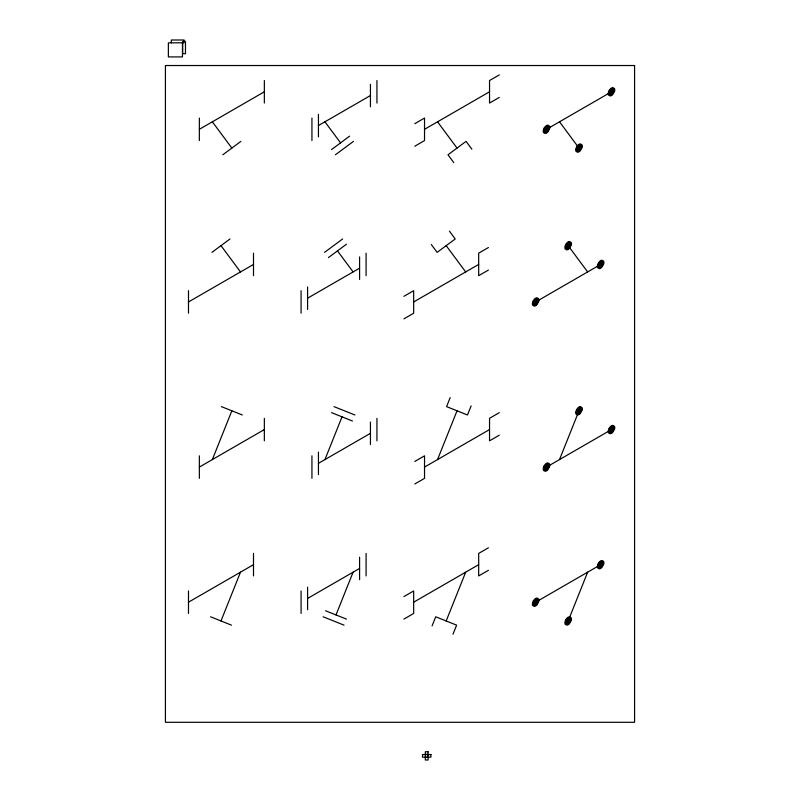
<?xml version="1.0" encoding="UTF-8"?>
<svg xmlns="http://www.w3.org/2000/svg" width="800" height="800" viewBox="0 0 800 800"><rect width="100%" height="100%" fill="white"/><g stroke="black" fill="none" stroke-linecap="round" stroke-linejoin="round"><path stroke-width="1.2" d="M212.35 459.59L231.85 410.8M220.99 620.97L240.49 572.18M324.94 459.59L342.03 416.83M336 614.93L353.09 572.18M450.2 397.57L446.58 406.62L467.49 414.98L471.11 405.92M437.53 459.59L457.03 410.8M432.1 625.85L435.72 616.79L456.63 625.15L453.01 634.2M446.18 620.97L465.68 572.18M559.51 459.59L579.01 410.8M568.15 620.97L587.65 572.18M222.81 154.79L240.89 141.37M331.53 149.57L349.61 136.15M335.4 154.79L353.48 141.37M211.95 252.37L230.03 238.95M324.54 252.37L342.63 238.95M328.42 257.59L346.5 244.17M199.35 129.32L264.35 91.79M318.44 125.56L370.44 95.54M414.78 123.69L424.53 118.06L424.53 140.58L414.78 146.21M499.29 74.9L489.54 80.53L489.54 103.05L499.29 97.42M424.53 129.32L489.54 91.79M188.49 301.96L253.5 264.43M546.5 129.32L611.51 91.79M307.58 298.21L359.59 268.18M403.92 296.33L413.67 290.7L413.67 313.22L403.92 318.85M488.43 247.54L478.68 253.17L478.68 275.69L488.43 270.06M413.67 301.96L478.68 264.43M199.35 467.09L264.35 429.56M535.65 301.96L600.65 264.43M318.44 463.34L370.44 433.32M414.78 461.46L424.53 455.83L424.53 478.35L414.78 483.98M499.29 412.67L489.54 418.3L489.54 440.82L499.29 435.19M188.49 602.2L253.5 564.67M424.53 467.09L489.54 429.56M307.58 598.45L359.59 568.43M546.5 467.09L611.51 429.56M403.92 596.58L413.67 590.95L413.67 613.46L403.92 619.09M488.43 547.79L478.68 553.41L478.68 575.93L488.43 570.3M413.67 602.2L478.68 564.67M535.65 602.2L600.65 564.67M425.33 754.37L428.09 754.37M425.33 757.36L428.09 757.36M333.99 406.62L354.9 414.98M331.57 412.66L352.48 421.01M221.39 406.62L242.3 414.98M325.54 610.76L346.45 619.11M323.13 616.79L344.04 625.15M210.54 616.79L231.45 625.15M559.51 121.81L579.01 148.08M568.15 245.66L587.65 271.93M471.88 149.2L466.07 141.37L447.99 154.79L453.8 162.62M437.53 121.81L457.03 148.08M449.41 231.12L455.22 238.95L437.14 252.37L431.32 244.55M446.18 245.66L465.68 271.93M324.94 121.81L340.57 142.86M337.46 250.88L353.09 271.93M212.35 121.81L231.85 148.08M220.99 245.66L240.49 271.93M428.14 754.54L428.14 757.19M376.94 80.53L376.94 103.05M376.94 418.3L376.94 440.82M370.44 84.28L370.44 106.8M370.44 422.06L370.44 444.58M366.09 253.17L366.09 275.69M366.09 553.41L366.09 575.93M359.59 256.92L359.59 279.44M359.59 557.17L359.59 579.69M318.44 114.31L318.44 136.82M318.44 452.08L318.44 474.6M311.94 118.06L311.94 140.58M311.94 455.83L311.94 478.35M307.58 286.95L307.58 309.47M307.58 587.19L307.58 609.71M301.08 290.7L301.08 313.22M301.08 590.95L301.08 613.46M264.35 80.53L264.35 103.05M264.35 418.3L264.35 440.82M253.5 253.17L253.5 275.69M253.5 553.41L253.5 575.93M199.35 118.06L199.35 140.58M199.35 455.83L199.35 478.35M188.49 290.7L188.49 313.22M188.49 590.95L188.49 613.46M182.45 42.85L182.45 56.92L168.37 56.92L168.37 42.85L184.08 42.81L184.08 40L171.32 40L171.32 42.81M545.29 129.47C546.69 135.4 549.83 122.94 545.29 129.47M545.9 129.39C546.61 131.9 547.81 126.5 545.9 129.39M534.44 302.11C535.83 308.04 538.97 295.58 534.44 302.11M535.04 302.04C535.75 304.54 536.95 299.14 535.04 302.04M577.79 148.24C579.19 154.17 582.33 141.71 577.79 148.24M578.4 148.16C579.11 150.66 580.31 145.27 578.4 148.16M566.94 245.82C568.33 251.75 571.47 239.29 566.94 245.82M567.54 245.74C568.26 248.24 569.45 242.85 567.54 245.74M545.29 467.25C546.69 473.18 549.83 460.72 545.29 467.25M545.9 467.17C546.61 469.67 547.81 464.28 545.9 467.17M534.44 602.36C535.83 608.29 538.97 595.83 534.44 602.36M535.04 602.28C535.75 604.78 536.95 599.39 535.04 602.28M610.3 91.94C611.69 97.87 614.83 85.41 610.3 91.94M610.9 91.86C611.61 94.37 612.81 88.97 610.9 91.86M577.79 410.95C579.19 416.88 582.33 404.42 577.79 410.95M599.44 264.58C600.84 270.51 603.98 258.05 599.44 264.58M578.4 410.87C579.11 413.38 580.31 407.98 578.4 410.87M600.05 264.5C600.76 267.01 601.96 261.61 600.05 264.5M566.94 621.12C568.33 627.05 571.47 614.59 566.94 621.12M567.54 621.05C568.26 623.55 569.45 618.15 567.54 621.05M610.3 429.72C611.69 435.65 614.83 423.19 610.3 429.72M610.9 429.64C611.61 432.14 612.81 426.75 610.9 429.64M599.44 564.83C600.84 570.76 603.98 558.3 599.44 564.83M600.05 564.75C600.76 567.25 601.96 561.86 600.05 564.75M544.21 127.99L543.47 129.7A5.25 5.25 0 0 0 543.25 131.19A3.56 3.56 0 0 0 543.57 132.66L545.16 133.5A3.35 3.35 0 0 0 546.5 133.07A5.25 5.25 0 0 0 547.69 132.13L549.54 128.94A5.25 5.25 0 0 0 549.76 127.44A3.35 3.35 0 0 0 549.46 126.06L547.85 125.13A3.35 3.35 0 0 0 546.5 125.56A5.25 5.25 0 0 0 545.32 126.5L544.21 127.99M544.67 128.26L544.08 129.62A4.2 4.2 0 0 0 543.9 130.82A2.85 2.85 0 0 0 544.16 131.99L545.43 132.67A2.68 2.68 0 0 0 546.5 132.32A4.2 4.2 0 0 0 547.45 131.57L548.93 129.01A4.2 4.2 0 0 0 549.1 127.82A2.68 2.68 0 0 0 548.87 126.71L547.58 125.97A2.68 2.68 0 0 0 546.5 126.32A4.2 4.2 0 0 0 545.56 127.06L544.67 128.26M545.13 128.52L544.69 129.55A3.15 3.15 0 0 0 544.55 130.44A2.14 2.14 0 0 0 544.74 131.32L545.7 131.83A2.01 2.01 0 0 0 546.5 131.57A3.15 3.15 0 0 0 547.22 131.01L548.32 129.09A3.15 3.15 0 0 0 548.45 128.19A2.01 2.01 0 0 0 548.28 127.36L547.31 126.81A2.01 2.01 0 0 0 546.5 127.07A3.15 3.15 0 0 0 545.79 127.63L545.13 128.52M576.71 146.76L575.97 148.46A5.25 5.25 0 0 0 575.76 149.96A3.56 3.56 0 0 0 576.07 151.43L577.66 152.27A3.35 3.35 0 0 0 579.01 151.84A5.25 5.25 0 0 0 580.19 150.9L582.04 147.7A5.25 5.25 0 0 0 582.26 146.21A3.35 3.35 0 0 0 581.96 144.82L580.35 143.9A3.35 3.35 0 0 0 579.01 144.33A5.25 5.25 0 0 0 577.82 145.27L576.71 146.76M577.17 147.02L576.58 148.39A4.2 4.2 0 0 0 576.41 149.58A2.85 2.85 0 0 0 576.66 150.76L577.93 151.43A2.68 2.68 0 0 0 579.01 151.09A4.2 4.2 0 0 0 579.96 150.34L581.43 147.78A4.2 4.2 0 0 0 581.61 146.58A2.68 2.68 0 0 0 581.37 145.48L580.08 144.73A2.68 2.68 0 0 0 579.01 145.08A4.2 4.2 0 0 0 578.06 145.83L577.17 147.02M577.63 147.29L577.19 148.31A3.15 3.15 0 0 0 577.06 149.21A2.14 2.14 0 0 0 577.25 150.09L578.2 150.59A2.01 2.01 0 0 0 579.01 150.34A3.15 3.15 0 0 0 579.72 149.77L580.83 147.86A3.15 3.15 0 0 0 580.96 146.96A2.01 2.01 0 0 0 580.78 146.13L579.82 145.57A2.01 2.01 0 0 0 579.01 145.83A3.15 3.15 0 0 0 578.3 146.39L577.63 147.29M609.21 90.46L608.48 92.17A5.25 5.25 0 0 0 608.26 93.66A3.56 3.56 0 0 0 608.58 95.13L610.16 95.97A3.35 3.35 0 0 0 611.51 95.54A5.25 5.25 0 0 0 612.7 94.6L614.54 91.41A5.25 5.25 0 0 0 614.76 89.91A3.35 3.35 0 0 0 614.46 88.53L612.86 87.6A3.35 3.35 0 0 0 611.51 88.03A5.25 5.25 0 0 0 610.32 88.97L609.21 90.46M609.67 90.73L609.08 92.09A4.2 4.2 0 0 0 608.91 93.29A2.85 2.85 0 0 0 609.16 94.46L610.43 95.14A2.68 2.68 0 0 0 611.51 94.79A4.2 4.2 0 0 0 612.46 94.04L613.94 91.48A4.2 4.2 0 0 0 614.11 90.29A2.68 2.68 0 0 0 613.87 89.18L612.59 88.44A2.68 2.68 0 0 0 611.51 88.78A4.2 4.2 0 0 0 610.56 89.53L609.67 90.73M610.13 90.99L609.69 92.02A3.15 3.15 0 0 0 609.56 92.91A2.14 2.14 0 0 0 609.75 93.79L610.7 94.3A2.01 2.01 0 0 0 611.51 94.04A3.15 3.15 0 0 0 612.22 93.48L613.33 91.56A3.15 3.15 0 0 0 613.46 90.66A2.01 2.01 0 0 0 613.28 89.83L612.32 89.28A2.01 2.01 0 0 0 611.51 89.54A3.15 3.15 0 0 0 610.8 90.1L610.13 90.99M533.35 300.63L532.62 302.34A5.25 5.25 0 0 0 532.4 303.84A3.56 3.56 0 0 0 532.72 305.3L534.3 306.15A3.35 3.35 0 0 0 535.65 305.71A5.25 5.25 0 0 0 536.84 304.78L538.68 301.58A5.25 5.25 0 0 0 538.9 300.08A3.35 3.35 0 0 0 538.6 298.7L537 297.77A3.35 3.35 0 0 0 535.65 298.21A5.25 5.25 0 0 0 534.46 299.14L533.35 300.63M533.81 300.9L533.22 302.26A4.2 4.2 0 0 0 533.05 303.46A2.85 2.85 0 0 0 533.3 304.63L534.57 305.31A2.68 2.68 0 0 0 535.65 304.96A4.2 4.2 0 0 0 536.6 304.21L538.08 301.66A4.2 4.2 0 0 0 538.25 300.46A2.68 2.68 0 0 0 538.01 299.35L536.73 298.61A2.68 2.68 0 0 0 535.65 298.96A4.2 4.2 0 0 0 534.7 299.71L533.81 300.9M534.27 301.16L533.83 302.19A3.15 3.15 0 0 0 533.7 303.09A2.14 2.14 0 0 0 533.89 303.97L534.84 304.47A2.01 2.01 0 0 0 535.65 304.21A3.15 3.15 0 0 0 536.36 303.65L537.47 301.73A3.15 3.15 0 0 0 537.6 300.83A2.01 2.01 0 0 0 537.42 300L536.46 299.45A2.01 2.01 0 0 0 535.65 299.71A3.15 3.15 0 0 0 534.94 300.27L534.27 301.16M565.85 244.34L565.12 246.04A5.25 5.25 0 0 0 564.9 247.54A3.56 3.56 0 0 0 565.22 249.01L566.81 249.85A3.35 3.35 0 0 0 568.15 249.42A5.25 5.25 0 0 0 569.34 248.48L571.18 245.28A5.25 5.25 0 0 0 571.4 243.79A3.35 3.35 0 0 0 571.1 242.4L569.5 241.48A3.35 3.35 0 0 0 568.15 241.91A5.25 5.25 0 0 0 566.96 242.85L565.85 244.34M566.31 244.6L565.73 245.97A4.2 4.2 0 0 0 565.55 247.16A2.85 2.85 0 0 0 565.8 248.34L567.07 249.01A2.68 2.68 0 0 0 568.15 248.67A4.2 4.2 0 0 0 569.1 247.92L570.58 245.36A4.2 4.2 0 0 0 570.75 244.16A2.68 2.68 0 0 0 570.51 243.06L569.23 242.31A2.68 2.68 0 0 0 568.15 242.66A4.2 4.2 0 0 0 567.2 243.41L566.31 244.6M566.77 244.87L566.33 245.89A3.15 3.15 0 0 0 566.2 246.79A2.14 2.14 0 0 0 566.39 247.67L567.34 248.18A2.01 2.01 0 0 0 568.15 247.92A3.15 3.15 0 0 0 568.86 247.35L569.97 245.44A3.15 3.15 0 0 0 570.1 244.54A2.01 2.01 0 0 0 569.92 243.71L568.96 243.15A2.01 2.01 0 0 0 568.15 243.41A3.15 3.15 0 0 0 567.44 243.97L566.77 244.87M598.36 263.1L597.62 264.81A5.25 5.25 0 0 0 597.4 266.31A3.56 3.56 0 0 0 597.72 267.77L599.31 268.61A3.35 3.35 0 0 0 600.65 268.18A5.25 5.25 0 0 0 601.84 267.25L603.69 264.05A5.25 5.25 0 0 0 603.9 262.55A3.35 3.35 0 0 0 603.61 261.17L602 260.24A3.35 3.35 0 0 0 600.65 260.68A5.25 5.25 0 0 0 599.47 261.61L598.36 263.1M598.82 263.37L598.23 264.73A4.2 4.2 0 0 0 598.05 265.93A2.85 2.85 0 0 0 598.31 267.1L599.58 267.78A2.68 2.68 0 0 0 600.65 267.43A4.2 4.2 0 0 0 601.6 266.68L603.08 264.12A4.2 4.2 0 0 0 603.25 262.93A2.68 2.68 0 0 0 603.02 261.82L601.73 261.08A2.68 2.68 0 0 0 600.65 261.43A4.2 4.2 0 0 0 599.7 262.18L598.82 263.37M599.28 263.63L598.83 264.66A3.15 3.15 0 0 0 598.7 265.55A2.14 2.14 0 0 0 598.89 266.44L599.85 266.94A2.01 2.01 0 0 0 600.65 266.68A3.15 3.15 0 0 0 601.37 266.12L602.47 264.2A3.15 3.15 0 0 0 602.6 263.3A2.01 2.01 0 0 0 602.43 262.47L601.46 261.92A2.01 2.01 0 0 0 600.65 262.18A3.15 3.15 0 0 0 599.94 262.74L599.28 263.63M544.21 465.77L543.47 467.47A5.25 5.25 0 0 0 543.25 468.97A3.56 3.56 0 0 0 543.57 470.44L545.16 471.28A3.35 3.35 0 0 0 546.5 470.85A5.25 5.25 0 0 0 547.69 469.91L549.54 466.71A5.25 5.25 0 0 0 549.76 465.22A3.35 3.35 0 0 0 549.46 463.84L547.85 462.91A3.35 3.35 0 0 0 546.5 463.34A5.25 5.25 0 0 0 545.32 464.28L544.21 465.77M544.67 466.03L544.08 467.4A4.2 4.2 0 0 0 543.9 468.6A2.85 2.85 0 0 0 544.16 469.77L545.43 470.44A2.68 2.68 0 0 0 546.5 470.1A4.2 4.2 0 0 0 547.45 469.35L548.93 466.79A4.2 4.2 0 0 0 549.1 465.59A2.68 2.68 0 0 0 548.87 464.49L547.58 463.75A2.68 2.68 0 0 0 546.5 464.09A4.2 4.2 0 0 0 545.56 464.84L544.67 466.03M545.13 466.3L544.69 467.32A3.15 3.15 0 0 0 544.55 468.22A2.14 2.14 0 0 0 544.74 469.1L545.7 469.61A2.01 2.01 0 0 0 546.5 469.35A3.15 3.15 0 0 0 547.22 468.78L548.32 466.87A3.15 3.15 0 0 0 548.45 465.97A2.01 2.01 0 0 0 548.28 465.14L547.31 464.58A2.01 2.01 0 0 0 546.5 464.84A3.15 3.15 0 0 0 545.79 465.4L545.13 466.3M576.71 409.47L575.97 411.18A5.25 5.25 0 0 0 575.76 412.67A3.56 3.56 0 0 0 576.07 414.14L577.66 414.98A3.35 3.35 0 0 0 579.01 414.55A5.25 5.25 0 0 0 580.19 413.61L582.04 410.42A5.25 5.25 0 0 0 582.26 408.92A3.35 3.35 0 0 0 581.96 407.54L580.35 406.61A3.35 3.35 0 0 0 579.01 407.04A5.25 5.25 0 0 0 577.82 407.98L576.71 409.47M577.17 409.74L576.58 411.1A4.2 4.2 0 0 0 576.41 412.3A2.85 2.85 0 0 0 576.66 413.47L577.93 414.15A2.68 2.68 0 0 0 579.01 413.8A4.2 4.2 0 0 0 579.96 413.05L581.43 410.49A4.2 4.2 0 0 0 581.61 409.3A2.68 2.68 0 0 0 581.37 408.19L580.08 407.45A2.68 2.68 0 0 0 579.01 407.8A4.2 4.2 0 0 0 578.06 408.54L577.17 409.74M577.63 410L577.19 411.03A3.15 3.15 0 0 0 577.06 411.92A2.14 2.14 0 0 0 577.25 412.8L578.2 413.31A2.01 2.01 0 0 0 579.01 413.05A3.15 3.15 0 0 0 579.72 412.49L580.83 410.57A3.15 3.15 0 0 0 580.96 409.67A2.01 2.01 0 0 0 580.78 408.84L579.82 408.29A2.01 2.01 0 0 0 579.01 408.55A3.15 3.15 0 0 0 578.3 409.11L577.63 410M533.35 600.88L532.62 602.59A5.25 5.25 0 0 0 532.4 604.08A3.56 3.56 0 0 0 532.72 605.55L534.3 606.39A3.35 3.35 0 0 0 535.65 605.96A5.25 5.25 0 0 0 536.84 605.02L538.68 601.82A5.25 5.25 0 0 0 538.9 600.33A3.35 3.35 0 0 0 538.6 598.95L537 598.02A3.35 3.35 0 0 0 535.65 598.45A5.25 5.25 0 0 0 534.46 599.39L533.35 600.88M533.81 601.14L533.22 602.51A4.2 4.2 0 0 0 533.05 603.71A2.85 2.85 0 0 0 533.3 604.88L534.57 605.55A2.68 2.68 0 0 0 535.65 605.21A4.2 4.2 0 0 0 536.6 604.46L538.08 601.9A4.2 4.2 0 0 0 538.25 600.7A2.68 2.68 0 0 0 538.01 599.6L536.73 598.86A2.68 2.68 0 0 0 535.65 599.2A4.2 4.2 0 0 0 534.7 599.95L533.81 601.14M534.27 601.41L533.83 602.43A3.15 3.15 0 0 0 533.7 603.33A2.14 2.14 0 0 0 533.89 604.21L534.84 604.72A2.01 2.01 0 0 0 535.65 604.46A3.15 3.15 0 0 0 536.36 603.89L537.47 601.98A3.15 3.15 0 0 0 537.6 601.08A2.01 2.01 0 0 0 537.42 600.25L536.46 599.69A2.01 2.01 0 0 0 535.65 599.95A3.15 3.15 0 0 0 534.94 600.51L534.27 601.41M609.21 428.24L608.48 429.94A5.25 5.25 0 0 0 608.26 431.44A3.56 3.56 0 0 0 608.58 432.91L610.16 433.75A3.35 3.35 0 0 0 611.51 433.32A5.25 5.25 0 0 0 612.7 432.38L614.54 429.18A5.25 5.25 0 0 0 614.76 427.69A3.35 3.35 0 0 0 614.46 426.3L612.86 425.38A3.35 3.35 0 0 0 611.51 425.81A5.25 5.25 0 0 0 610.32 426.75L609.21 428.24M609.67 428.5L609.08 429.87A4.2 4.2 0 0 0 608.91 431.06A2.85 2.85 0 0 0 609.16 432.24L610.43 432.91A2.68 2.68 0 0 0 611.51 432.57A4.2 4.2 0 0 0 612.46 431.82L613.94 429.26A4.2 4.2 0 0 0 614.11 428.06A2.68 2.68 0 0 0 613.87 426.96L612.59 426.21A2.68 2.68 0 0 0 611.51 426.56A4.2 4.2 0 0 0 610.56 427.31L609.67 428.5M610.13 428.77L609.69 429.79A3.15 3.15 0 0 0 609.56 430.69A2.14 2.14 0 0 0 609.75 431.57L610.7 432.07A2.01 2.01 0 0 0 611.51 431.82A3.15 3.15 0 0 0 612.22 431.25L613.33 429.34A3.15 3.15 0 0 0 613.46 428.44A2.01 2.01 0 0 0 613.28 427.61L612.32 427.05A2.01 2.01 0 0 0 611.51 427.31A3.15 3.15 0 0 0 610.8 427.87L610.13 428.77M565.85 619.64L565.12 621.35A5.25 5.25 0 0 0 564.9 622.85A3.56 3.56 0 0 0 565.22 624.31L566.81 625.16A3.35 3.35 0 0 0 568.15 624.72A5.25 5.25 0 0 0 569.34 623.79L571.18 620.59A5.25 5.25 0 0 0 571.4 619.09A3.35 3.35 0 0 0 571.1 617.71L569.5 616.78A3.35 3.35 0 0 0 568.15 617.22A5.25 5.25 0 0 0 566.96 618.15L565.85 619.64M566.31 619.91L565.73 621.27A4.2 4.2 0 0 0 565.55 622.47A2.85 2.85 0 0 0 565.8 623.65L567.07 624.32A2.68 2.68 0 0 0 568.15 623.97A4.2 4.2 0 0 0 569.1 623.22L570.58 620.67A4.2 4.2 0 0 0 570.75 619.47A2.68 2.68 0 0 0 570.51 618.36L569.23 617.62A2.68 2.68 0 0 0 568.15 617.97A4.2 4.2 0 0 0 567.2 618.72L566.31 619.91M566.77 620.17L566.33 621.2A3.15 3.15 0 0 0 566.2 622.1A2.14 2.14 0 0 0 566.39 622.98L567.34 623.48A2.01 2.01 0 0 0 568.15 623.22A3.15 3.15 0 0 0 568.86 622.66L569.97 620.74A3.15 3.15 0 0 0 570.1 619.84A2.01 2.01 0 0 0 569.92 619.01L568.96 618.46A2.01 2.01 0 0 0 568.15 618.72A3.15 3.15 0 0 0 567.44 619.28L566.77 620.17M598.36 563.35L597.62 565.05A5.25 5.25 0 0 0 597.4 566.55A3.56 3.56 0 0 0 597.72 568.02L599.31 568.86A3.35 3.35 0 0 0 600.65 568.43A5.25 5.25 0 0 0 601.84 567.49L603.69 564.29A5.25 5.25 0 0 0 603.9 562.8A3.35 3.35 0 0 0 603.61 561.42L602 560.49A3.35 3.35 0 0 0 600.65 560.92A5.25 5.25 0 0 0 599.47 561.86L598.36 563.35M598.82 563.61L598.23 564.98A4.2 4.2 0 0 0 598.05 566.18A2.85 2.85 0 0 0 598.31 567.35L599.58 568.02A2.68 2.68 0 0 0 600.65 567.68A4.2 4.2 0 0 0 601.6 566.93L603.08 564.37A4.2 4.2 0 0 0 603.25 563.17A2.68 2.68 0 0 0 603.02 562.07L601.73 561.33A2.68 2.68 0 0 0 600.65 561.67A4.2 4.2 0 0 0 599.7 562.42L598.82 563.61M599.28 563.88L598.83 564.9A3.15 3.15 0 0 0 598.7 565.8A2.14 2.14 0 0 0 598.89 566.68L599.85 567.19A2.01 2.01 0 0 0 600.65 566.93A3.15 3.15 0 0 0 601.37 566.36L602.47 564.45A3.15 3.15 0 0 0 602.6 563.55A2.01 2.01 0 0 0 602.43 562.72L601.46 562.16A2.01 2.01 0 0 0 600.65 562.42A3.15 3.15 0 0 0 599.94 562.98L599.28 563.88M185.48 41.41L182.67 41.41L182.67 53.73L185.48 53.73L185.48 41.41M634.57 65.52L165.43 65.52L165.43 722.3L634.57 722.3L634.57 65.52M428.09 751.73L425.33 751.73L425.33 760L428.09 760L428.09 751.73M430.91 754.54L422.51 754.54L422.51 757.19L430.91 757.19L430.91 754.54"/></g></svg>
